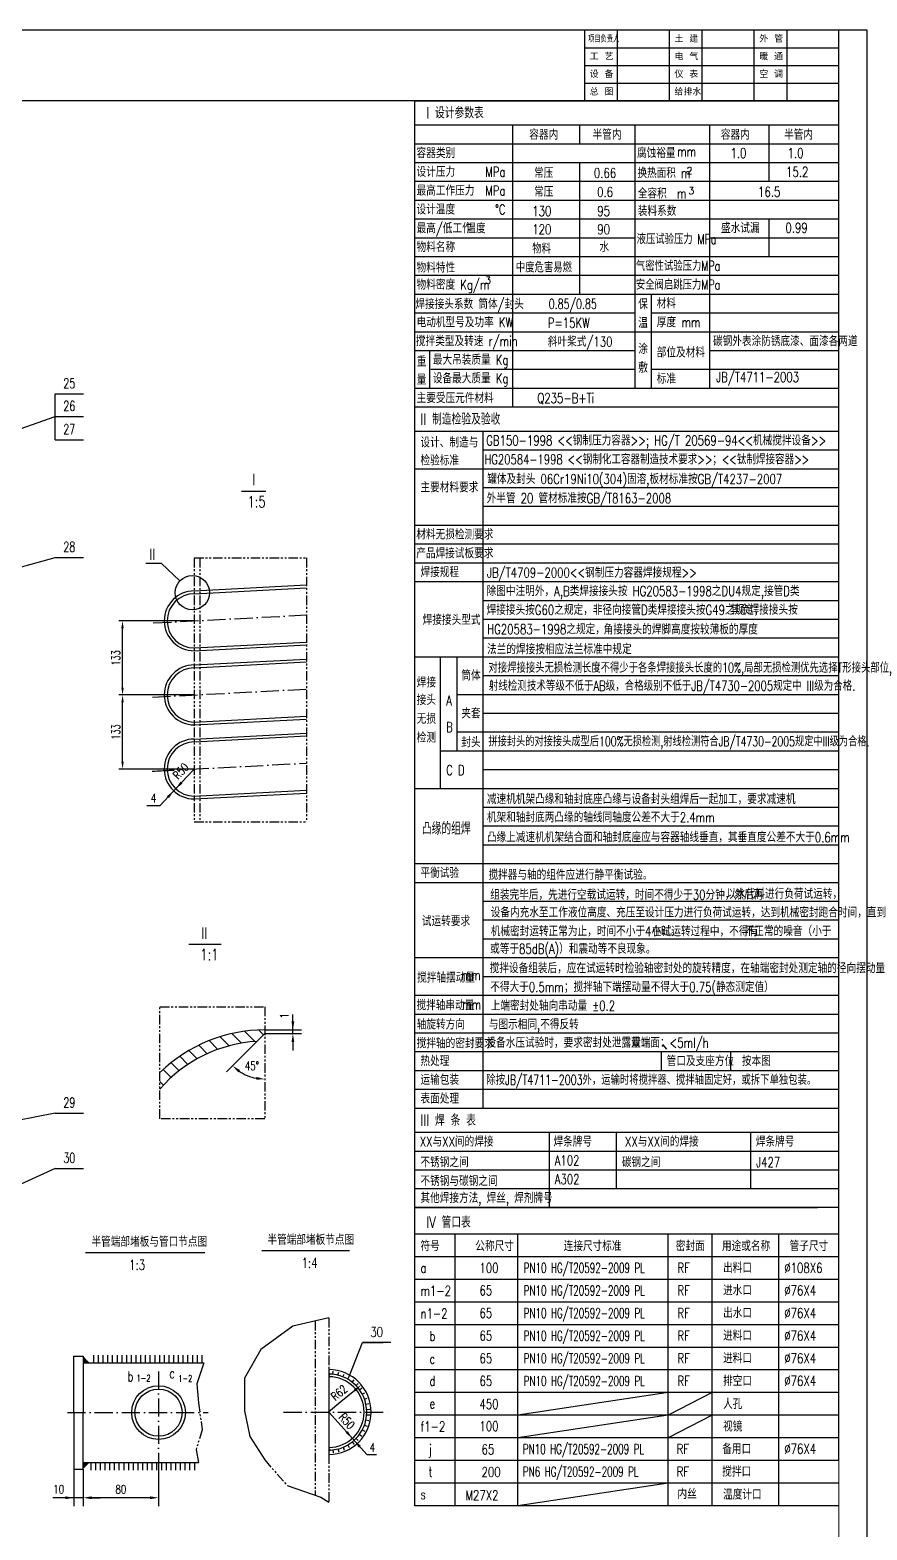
# Model space of a CAD drawing. Extents: x 14632 to 32728, y -7017 to 5619.
# Drawn here: x 19099 to 23542, y -2360 to 5598 of the extents above; entities that cross this region are included whole.
import ezdxf
from ezdxf.enums import TextEntityAlignment as Align

# ---------------------------------------------------------------- set-up
doc = ezdxf.new("R2010")
doc.units = 0
doc.header["$LTSCALE"] = 8
for name, pattern in [('ACAD_ISO10W100', [18, 12, -3, 0, -3]), ('CENTER', [2, 1.25, -0.25, 0.25, -0.25]), ('PHANTOM', [2.5, 1.25, -0.25, 0.25, -0.25, 0.25, -0.25])]:
    doc.linetypes.add(name, pattern=pattern)
for name, color, linetype in [('1', 1, 'Continuous'), ('BZCC', 7, 'Continuous'), ('hgjy', 7, 'Continuous'), ('K1', 4, 'Continuous'), ('tankx', 2, 'ACAD_ISO10W100'), ('tanky', 7, 'Continuous')]:
    doc.layers.add(name, color=color, linetype=linetype)
doc.styles.add('hzfs', font='simplex.shx', dxfattribs={"width": 0.7, "bigfont": 'hzfs.shx'})
doc.styles.get("Standard").update_dxf_attribs({"font": 'txt', "width": 0.7, "bigfont": 'hztxt.shx'})
doc.dimstyles.get("Standard").update_dxf_attribs({"dimtxt": 0.18, "dimasz": 0.18, "dimexe": 0.18, "dimexo": 0.0625, "dimgap": 0.09, "dimtad": 0, "dimtih": 1, "dimtoh": 1, "dimdec": 4, "dimzin": 0, "dimdsep": 46, "dimtxsty": 'Standard', "dimcen": 0.09, "dimadec": 0, "dimazin": 0, "dimtfac": 1, "dimtdec": 4, "dimtofl": 0, "dimtmove": 0, "dimatfit": 3, "dimfxl": 0, "dimtolj": 1, "dimtzin": 0, "dimarcsym": 0})

# ---------------------------------------------------------------- blocks, each defined once
blk = doc.blocks.new('*D193')
at = {"layer": 'Defpoints', "color": 0}
for p in [(19590.6, 2070.2), (19971.2, 2070.2), (19971.2, 1677.2)]:
    blk.add_point(p, dxfattribs=at)
at = {"layer": 'hgjy', "color": 4, "lineweight": -2}
for p, q in [((19971.2, 2070.2), (19571.1, 2070.2)), ((19590.6, 1716.2), (19590.6, 2031.2)), ((19971.2, 1677.2), (19571.1, 1677.2))]:
    blk.add_line(p, q, dxfattribs=at)
at = {"layer": 'hgjy', "color": 4}
for points in [[(19584.1, 2031.2), (19597.1, 2031.2), (19590.6, 2070.2)], [(19584.1, 1716.2), (19597.1, 1716.2), (19590.6, 1677.2)]]:
    blk.add_solid(points, dxfattribs=at)
at = {"layer": 'hgjy', "color": 7, "insert": (19554.6, 1873.7), "char_height": 45, "attachment_point": 5, "rotation": 90, "style": 'hzfs'}
blk.add_mtext('\\A1;133', dxfattribs=at)
blk = doc.blocks.new('*D194')
at = {"layer": 'Defpoints', "color": 0}
for p in [(19590.6, 2463.2), (19971.2, 2463.2), (19971.2, 2070.2)]:
    blk.add_point(p, dxfattribs=at)
at = {"layer": 'hgjy', "color": 4, "lineweight": -2}
for p, q in [((19971.2, 2463.2), (19571.1, 2463.2)), ((19590.6, 2109.2), (19590.6, 2424.2)), ((19971.2, 2070.2), (19571.1, 2070.2))]:
    blk.add_line(p, q, dxfattribs=at)
at = {"layer": 'hgjy', "color": 4}
for points in [[(19584.1, 2424.2), (19597.1, 2424.2), (19590.6, 2463.2)], [(19584.1, 2109.2), (19597.1, 2109.2), (19590.6, 2070.2)]]:
    blk.add_solid(points, dxfattribs=at)
at = {"layer": 'hgjy', "color": 7, "insert": (19554.6, 2266.7), "char_height": 45, "attachment_point": 5, "rotation": 90, "style": 'hzfs'}
blk.add_mtext('\\A1;133', dxfattribs=at)

msp = doc.modelspace()

# ---------------------------------------------------------------- linework, layer by layer
for p, q in [((23541.88523, 5597.50237), (14631.88523, 5597.50237)), ((23541.88523, 5597.50237), (14631.88523, 5597.50237)), ((23541.88523, -7017.49763), (23541.88523, 5597.50237)), ((23541.88523, -7017.49763), (23541.88523, 5597.50237)), ((22017.17966, 4994.50237), (22017.17966, 5094.25237)), ((23021.67059, 4795.00237), (23021.67059, 5094.25237)), ((21141.88523, 4894.75237), (23391.88523, 4894.75237)), ((22017.17966, 4196.50237), (22017.17966, 4894.75237)), ((23021.67059, 4396.00237), (23021.67059, 4595.50237)), ((22310.38523, 4396.00237), (23391.88523, 4396.00237)), ((21219.84297, 3897.25237), (21219.84297, 3697.75237)), ((20221.28454, 3151.1218), (20351.15754, 3151.1218)), ((19797.77829, 2767.32708), (19714.00916, 2767.32708)), ((19895.17475, 2674.74697), (19797.77829, 2767.32708)), ((21364.92534, 2272.75237), (21364.92534, 1774.00237)), ((19788.70224, 1482.62825), (19718.83996, 1482.62825)), ((19942.55761, 748.4412), (20114.4984, 748.4412)), ((20345.17927, 293.44959), (20418.32168, 293.44959)), ((20345.17927, 273.44959), (20418.32168, 273.44959)), ((22457.13702, 216.24566), (22477.14314, 191.44519)), ((19232.8753, -148.22228), (18405.3025, -309.75054)), ((22210.63523, -249.49763), (22210.63523, -548.74763)), ((19232.8753, -441.8258), (17348.01172, -1302.66947)), ((20793.87615, -1545.44), (20864.49307, -1365.49993)), ((20864.49307, -1365.49993), (20974.50232, -1365.49993)), ((22486.63748, -1630.71643), (21689.34288, -1750.71643)), ((22719.55992, -1630.71643), (22486.63748, -1750.71643)), ((22486.63748, -1750.85703), (21689.34288, -1870.85703)), ((22719.55992, -1750.85703), (22486.63748, -1870.85703)), ((22486.63748, -2110.71643), (21689.34288, -2230.71643))]:
    msp.add_line(p, q)
at = {"color": 7}
for p, q in [((23391.88523, 5597.50237), (22041.88523, 5597.50237)), ((22041.88523, 5597.50237), (22041.88523, 5222.50237)), ((22215.8284, 5597.50237), (22215.8284, 5222.50237)), ((22491.88523, 5597.50237), (22491.88523, 5222.50237)), ((22665.8284, 5597.50237), (22665.8284, 5222.50237)), ((22941.88523, 5597.50237), (22941.88523, 5222.50237)), ((23115.8284, 5597.50237), (23115.8284, 5222.50237)), ((22041.88523, 5503.75237), (23391.88523, 5503.75237)), ((22041.88523, 5410.00237), (23391.88523, 5410.00237)), ((22041.88523, 5316.25237), (23391.88523, 5316.25237)), ((20685.09755, -1234.6045), (20494.07945, -1277.82376)), ((20494.07945, -1277.82376), (20324.64972, -1401.71426)), ((20324.64972, -1401.71426), (20237.86864, -1554.51256)), ((20021.537, -1472.0473), (19984.7259, -1583.58047)), ((19984.7259, -1583.58047), (19992.90616, -1685.76536)), ((20237.86864, -1554.51256), (20237.86864, -1727.95926)), ((20237.86864, -1727.95926), (20266.79564, -1864.23881)), ((20266.79564, -1864.23881), (20345.31186, -1988.12931)), ((19980.6358, -1935.09652), (19992.90616, -2002.0473)), ((20887.24937, -1959.3499), (20937.70648, -1959.3499)), ((20465.15241, -2124.40885), (20642.84703, -2186.35411)), ((20642.84703, -2186.35411), (20685.09755, -2211.13222))]:
    msp.add_line(p, q, dxfattribs=at)
at = {"color": 1}
for p, q in [((21141.88523, 5222.50237), (23391.88523, 5222.50237)), ((21141.88523, -648.49763), (21141.88523, 5222.50237)), ((23391.88523, -1990.71643), (23391.88523, 5222.50237)), ((21141.88523, 3598.00237), (23391.88523, 3598.00237)), ((19971.18762, 2622.20308), (20567.39574, 2653.44903)), ((19971.97266, 2607.22364), (20567.39574, 2638.42844)), ((19970.40258, 2319.18252), (20567.39574, 2350.46961)), ((19971.18762, 2304.20308), (20567.39574, 2335.44903)), ((19971.18762, 2229.20308), (20567.39574, 2260.44903)), ((19971.97266, 2214.22364), (20567.39574, 2245.42844)), ((19970.40258, 1926.18252), (20567.39574, 1957.46961)), ((19971.18762, 1911.20308), (20567.39574, 1942.44903)), ((19971.18762, 1836.20308), (20567.39574, 1867.44903)), ((19971.97266, 1821.22364), (20567.39574, 1852.42844)), ((19970.40258, 1533.18252), (20567.39574, 1564.46961)), ((19971.18762, 1518.20308), (20567.39574, 1549.44903)), ((20345.17927, 273.44959), (20304.02628, 232.2966)), ((20345.17927, 293.44959), (20345.17927, 273.44959)), ((21141.88523, -121.24763), (23391.88523, -121.24763)), ((23391.88523, -648.49763), (21141.88523, -648.49763)), ((21141.88523, -648.49763), (23279.38523, -648.49763)), ((21141.88523, -2230.71643), (21141.88523, -648.49763)), ((19331.6237, -1737.0473), (19331.6237, -1437.0473)), ((19331.6237, -1437.0473), (19381.6237, -1437.0473)), ((19381.6237, -1437.0473), (19381.6237, -1737.0473)), ((19437.96675, -1472.0473), (19437.96675, -1432.34682)), ((19462.96675, -1472.0473), (19462.96675, -1432.34682)), ((19487.96675, -1472.0473), (19487.96675, -1432.34682)), ((19512.96675, -1472.0473), (19512.96675, -1432.34682)), ((19537.96675, -1472.0473), (19537.96675, -1432.34682)), ((19562.96675, -1472.0473), (19562.96675, -1432.34682)), ((19587.96675, -1472.0473), (19587.96675, -1432.34682)), ((19612.96675, -1472.0473), (19612.96675, -1432.34682)), ((19637.96675, -1472.0473), (19637.96675, -1432.34682)), ((19662.96675, -1472.0473), (19662.96675, -1432.34682)), ((19687.96675, -1472.0473), (19687.96675, -1432.34682)), ((19712.96675, -1472.0473), (19712.96675, -1432.34682)), ((19737.96675, -1472.0473), (19737.96675, -1432.34682)), ((19762.96675, -1472.0473), (19762.96675, -1432.34682)), ((19787.96675, -1472.0473), (19787.96675, -1432.34682)), ((19812.96675, -1472.0473), (19812.96675, -1432.34682)), ((19837.96675, -1472.0473), (19837.96675, -1432.34682)), ((19862.96675, -1472.0473), (19862.96675, -1432.34682)), ((19887.96675, -1472.0473), (19887.96675, -1432.34682)), ((19912.96675, -1472.0473), (19912.96675, -1432.34682)), ((19937.96675, -1472.0473), (19937.96675, -1432.34682)), ((19962.96675, -1472.0473), (19962.96675, -1432.34682)), ((19987.96675, -1472.0473), (19987.96675, -1432.34682)), ((20012.96675, -1472.0473), (20012.96675, -1432.34682)), ((20685.09755, -1509.01137), (20685.09755, -1959.01137)), ((20706.08579, -1533.60742), (20707.77286, -1517.49861)), ((20733.77237, -1538.47873), (20737.68494, -1522.76149)), ((20760.51156, -1547.15587), (20766.57346, -1532.13611)), ((20785.78289, -1559.46993), (20793.87615, -1545.44)), ((20809.0945, -1575.18125), (20819.06158, -1562.41422)), ((20829.99265, -1593.98401), (20841.63956, -1582.72838)), ((20848.07058, -1615.51225), (20861.17063, -1605.9871)), ((20862.97643, -1639.34694), (20877.27463, -1631.73765)), ((20874.42007, -1665.02416), (20889.63813, -1659.47886)), ((19331.6237, -1737.0473), (19331.6237, -2037.0473)), ((19381.6237, -2037.0473), (19381.6237, -1737.0473)), ((20882.17876, -1692.04414), (20898.02047, -1688.67075)), ((20886.10149, -1719.88097), (20902.25852, -1718.74514)), ((20886.1119, -1747.99282), (20902.26977, -1749.11668)), ((20863.04653, -1828.54397), (20877.35036, -1836.14265)), ((20874.47113, -1802.85827), (20889.6933, -1808.3923)), ((20882.2098, -1775.83255), (20898.05401, -1779.1942)), ((20785.9122, -1908.47815), (20794.01585, -1922.50208)), ((20809.21216, -1892.74956), (20819.1887, -1905.5092)), ((20830.09637, -1873.93132), (20841.75162, -1885.17832)), ((20848.15834, -1852.38969), (20861.26544, -1861.90514)), ((20706.23428, -1934.39971), (20707.93329, -1950.50726)), ((20733.91725, -1929.50788), (20737.84145, -1945.22222)), ((20760.64999, -1920.81094), (20766.72302, -1935.8262)), ((19331.6237, -2037.0473), (19381.6237, -2037.0473)), ((19421.60627, -2002.0473), (19421.60627, -2041.74778)), ((19446.60627, -2002.0473), (19446.60627, -2041.74778)), ((19471.60627, -2002.0473), (19471.60627, -2041.74778)), ((19496.60627, -2002.0473), (19496.60627, -2041.74778)), ((19521.60627, -2002.0473), (19521.60627, -2041.74778)), ((19546.60627, -2002.0473), (19546.60627, -2041.74778)), ((19571.60627, -2002.0473), (19571.60627, -2041.74778)), ((19596.60627, -2002.0473), (19596.60627, -2041.74778)), ((19621.60627, -2002.0473), (19621.60627, -2041.74778)), ((19646.60627, -2002.0473), (19646.60627, -2041.74778)), ((19671.60627, -2002.0473), (19671.60627, -2041.74778)), ((19696.60627, -2002.0473), (19696.60627, -2041.74778)), ((19721.60627, -2002.0473), (19721.60627, -2041.74778)), ((19746.60627, -2002.0473), (19746.60627, -2041.74778)), ((19771.60627, -2002.0473), (19771.60627, -2041.74778)), ((19796.60627, -2002.0473), (19796.60627, -2041.74778)), ((19821.60627, -2002.0473), (19821.60627, -2041.74778)), ((19846.60627, -2002.0473), (19846.60627, -2041.74778)), ((19871.60627, -2002.0473), (19871.60627, -2041.74778)), ((19896.60627, -2002.0473), (19896.60627, -2041.74778)), ((19921.60627, -2002.0473), (19921.60627, -2041.74778)), ((19946.60627, -2002.0473), (19946.60627, -2041.74778)), ((19971.60627, -2002.0473), (19971.60627, -2041.74778)), ((23391.88523, -2110.71643), (21141.88523, -2110.71643)), ((23391.88523, -2230.71643), (21141.88523, -2230.71643))]:
    msp.add_line(p, q, dxfattribs=at)
at = {"linetype": 'PHANTOM', "ltscale": 5}
for p, q in [((19971.18762, 2796.88474), (19971.18762, 1396.43544)), ((19971.18762, 2796.88474), (20567.39574, 2796.88474)), ((20001.18762, 2796.88474), (20001.18762, 1396.43544)), ((20567.39574, 2796.88474), (20567.39574, 1396.43544)), ((19971.18762, 1396.43544), (20567.39574, 1396.43544)), ((19789.25177, -177.63648), (19789.25177, 416.04988)), ((19789.25177, 416.04988), (20345.17927, 416.04988)), ((20345.17927, 416.04988), (20345.17927, -177.63648)), ((20345.17927, -177.63648), (19789.25177, -177.63648)), ((20612.99376, -1250.91852), (20612.99376, -2175.94711)), ((20685.09755, -1234.6045), (20685.09755, -1509.01137)), ((19992.90616, -1685.76536), (20013.35674, -1828.82422)), ((20013.35674, -1828.82422), (19980.6358, -1935.09652)), ((20345.31186, -1988.12931), (20465.15241, -2124.40885)), ((20685.09755, -1959.01137), (20685.09755, -2211.13222))]:
    msp.add_line(p, q, dxfattribs=at)
at = {"color": 1, "linetype": 'PHANTOM'}
for p, q in [((19971.18762, 2319.20308), (19971.18762, 2304.20308)), ((19971.18762, 2229.20308), (19971.18762, 2214.20308)), ((19971.18762, 1926.20308), (19971.18762, 1911.20308)), ((19971.18762, 1836.20308), (19971.18762, 1821.20308)), ((19971.18762, 1533.20308), (19971.18762, 1518.20308))]:
    msp.add_line(p, q, dxfattribs=at)
at = {"linetype": 'CENTER'}
msp.add_line((19747.8698, 1665.49949), (19864.47378, 1671.61045), dxfattribs=at)
at = {"linetype": 'ByBlock'}
for p, q in [((19934.2471, 1637.81529), (19971.18762, 1677.20308)), ((19971.11262, 1677.20308), (19953.30336, 1677.20308)), ((19788.70224, 1482.62825), (19934.2471, 1637.81529)), ((20494.6804, 273.44959), (20494.6804, 375.61947)), ((20418.39668, 293.44959), (20539.6804, 293.44959)), ((20418.39668, 273.44959), (20539.6804, 273.44959)), ((20494.6804, 228.44959), (20494.6804, 183.44959)), ((20823.3763, -1618.77687), (20749.16858, -1680.61782)), ((20749.16858, -1680.61782), (20684.28128, -1734.69161)), ((20734.26776, -1788.82138), (20685.09755, -1734.01137)), ((20887.24937, -1959.3499), (20734.26776, -1788.82138)), ((19781.6237, -1955.59601), (19781.6237, -2233.51509)), ((19331.6237, -2037.1098), (19331.6237, -2233.51509)), ((19381.6237, -2037.1098), (19381.6237, -2233.51509)), ((19381.6237, -2037.1098), (19381.6237, -2233.51509)), ((19241.6237, -2188.51509), (19220.00143, -2188.51509)), ((19426.6237, -2188.51509), (19471.6237, -2188.51509)), ((19736.6237, -2188.51509), (19426.6237, -2188.51509))]:
    msp.add_line(p, q, dxfattribs=at)
at = {"color": 0}
for p, q in [((20156.80289, 208.8997), (20108.34842, 257.35417)), ((20222.16914, 223.08296), (20171.0963, 274.1558)), ((20293.19282, 231.60879), (20238.53704, 286.26457)), ((20338.0404, 266.31072), (20311.61056, 292.74056)), ((19986.86181, 140.19223), (19942.89733, 184.15672)), ((20039.66061, 166.94295), (19994.61883, 211.98473)), ((20096.16955, 189.98352), (20049.66716, 236.48591)), ((19848.32654, 40.07897), (19805.86369, 82.54182)), ((19891.34985, 76.60517), (19848.64005, 119.31498)), ((19937.48863, 110.01591), (19894.28694, 153.21759)), ((19808.36024, 0.49576), (19789.25177, 19.60422))]:
    msp.add_line(p, q, dxfattribs=at)
at = {"color": 0, "linetype": 'ByBlock'}
msp.add_line((20303.98209, 232.25241), (20142.74519, 71.01551), dxfattribs=at)
at = {"linetype": 'Continuous'}
for p, q in [((19393.95632, -887.02646), (20027.08448, -887.02646)), ((20330.08159, -876.39752), (20795.88307, -876.39752))]:
    msp.add_line(p, q, dxfattribs=at)
at = {"color": 1, "linetype": 'Continuous'}
for p, q in [((19381.6237, -1472.0473), (20021.537, -1472.0473)), ((19381.6237, -2002.0473), (19992.90616, -2002.0473))]:
    msp.add_line(p, q, dxfattribs=at)
msp.add_circle((19961.09243, 2612.08898), 90.94595)
at = {"color": 1}
for radius in [142.5, 125]:
    msp.add_circle((19781.6237, -1737.0473), radius, dxfattribs=at)
for centre, radius, start, end in [((19971.18762, 2463.20308), 159, 90, 270), ((19971.18762, 2463.20308), 144, 90, 270), ((19971.18762, 2070.20308), 159, 90, 270), ((19971.18762, 2070.20308), 144, 90, 270), ((19971.18762, 1677.20308), 159, 90, 270), ((19971.18762, 1677.20308), 144, 90, 270), ((20345.17924, -501.55041), 795, 89.999997934, 134.369253645), ((20345.17924, -501.55041), 735, 93.2096935, 139.144687818), ((20685.09755, -1734.01137), 225, 270, 90)]:
    msp.add_arc(centre, radius, start, end, dxfattribs=at)
at = {"color": 0, "linetype": 'ByBlock'}
msp.add_arc((20345.17927, 273.44959), 241.28502, 235.701292044, 259.298707956, dxfattribs=at)
at = {"color": 1, "linetype": 'Continuous'}
for radius in [201.5, 187.5]:
    msp.add_arc((20685.09755, -1734.01137), radius, 270, 90, dxfattribs=at)
at = {"linetype": 'ByBlock'}
for points in [[(19908.93386, 1599.86151), (19897.99281, 1610.12276), (19872.67957, 1572.16898)], [(19826.16402, 1533.53539), (19837.10507, 1523.27414), (19862.41831, 1561.22792)], [(20487.1804, 338.44959), (20502.1804, 338.44959), (20494.6804, 293.44959)], [(20487.1804, 228.44959), (20502.1804, 228.44959), (20494.6804, 273.44959)], [(20828.17773, -1624.53849), (20818.57486, -1613.01526), (20857.94598, -1589.96825)], [(20774.67237, -1845.09175), (20785.83786, -1835.07516), (20810.30487, -1873.57991)], [(20855.28618, -1912.48918), (20844.1207, -1922.50576), (20819.65369, -1884.00102)], [(19286.6237, -2181.01509), (19286.6237, -2196.01509), (19331.6237, -2188.51509)], [(19426.6237, -2181.01509), (19426.6237, -2196.01509), (19381.6237, -2188.51509)], [(19426.6237, -2181.01509), (19426.6237, -2196.01509), (19381.6237, -2188.51509)], [(19736.6237, -2181.01509), (19736.6237, -2196.01509), (19781.6237, -2188.51509)]]:
    msp.add_solid(points, dxfattribs=at)
at = {"color": 0, "linetype": 'ByBlock'}
for points in [[(20204.42772, 68.34665), (20213.99903, 79.89611), (20174.565, 102.83532)], [(20301.07473, 43.82817), (20299.67597, 28.89353), (20345.17927, 32.16457)]]:
    msp.add_solid(points, dxfattribs=at)
at = {"color": 1}
for points in [[(19381.6237, -1472.0473), (19381.6237, -1437.0473), (19415.05561, -1472.0473)], [(20685.09755, -1546.51137), (20697.17377, -1532.87357), (20685.09755, -1520.29097)], [(20685.09755, -1921.51137), (20697.17377, -1935.14917), (20685.09755, -1947.73177)], [(19381.6237, -2002.0473), (19381.6237, -2037.0473), (19415.05561, -2002.0473)]]:
    msp.add_solid(points, dxfattribs=at)
at = {"layer": '1', "color": 7}
for p, q in [((21141.88523, 5094.25237), (23391.88523, 5094.25237)), ((21660.26817, 5094.25237), (21660.26817, 3598.00237)), ((22310.38523, 5094.25237), (22310.38523, 3997.00237)), ((22706.5641, 5094.25237), (22706.5641, 3697.75237)), ((21141.88523, 4994.50237), (23279.38523, 4994.50237)), ((21141.88523, 4994.50237), (23391.88523, 4994.50237)), ((21141.88523, 4795.00237), (23391.88523, 4795.00237)), ((21141.88523, 4695.25237), (23391.88523, 4695.25237)), ((21141.88523, 4595.50237), (22310.38523, 4595.50237)), ((21141.88523, 4595.50237), (22310.38523, 4595.50237)), ((22310.38523, 4595.50237), (23279.38523, 4595.50237)), ((22395.88523, 4595.50237), (23391.88523, 4595.50237)), ((21141.88523, 4495.75237), (22310.38523, 4495.75237)), ((22706.5641, 4495.75237), (23391.88523, 4495.75237)), ((21141.88523, 4396.00237), (22310.38523, 4396.00237)), ((21141.88523, 4296.25237), (22310.38523, 4296.25237)), ((22310.38523, 4296.25237), (23391.88523, 4296.25237)), ((21141.88523, 4196.50237), (22310.38523, 4196.50237)), ((22310.38523, 4196.50237), (23391.88523, 4196.50237)), ((22395.88523, 4196.50237), (22395.88523, 3897.25237)), ((21141.88523, 4096.75237), (22310.38523, 4096.75237)), ((22395.88523, 4096.75237), (23391.88523, 4096.75237)), ((22680.88523, 4096.75237), (23391.88523, 4096.75237)), ((21141.88523, 3997.00237), (22310.38523, 3997.00237)), ((21141.88523, 3997.00237), (22310.38523, 3997.00237)), ((21141.88523, 3997.00237), (22310.38523, 3997.00237)), ((22310.38523, 3997.00237), (23391.88523, 3997.00237)), ((22310.38523, 3997.00237), (23391.88523, 3997.00237)), ((22310.38523, 3997.00237), (22310.38523, 3697.75237)), ((22395.88523, 3997.00237), (22395.88523, 3697.75237)), ((21141.88523, 3897.25237), (22310.38523, 3897.25237)), ((21141.88523, 3897.25237), (22310.38523, 3897.25237)), ((22706.5641, 3897.25237), (23391.88523, 3897.25237)), ((21227.16973, 3797.50237), (22310.38523, 3797.50237)), ((22395.88523, 3797.50237), (23391.88523, 3797.50237)), ((21141.88523, 3697.75237), (23391.88523, 3697.75237)), ((21141.88523, 3469.75237), (23391.88523, 3469.75237)), ((21502.52647, 3469.75237), (21502.52647, -121.24763)), ((21502.52647, 3370.00237), (23391.88523, 3370.00237)), ((21141.88523, 3270.25237), (23391.88523, 3270.25237)), ((21502.52647, 3170.50237), (23391.88523, 3170.50237)), ((21502.52647, 3070.75237), (23391.88523, 3070.75237)), ((21141.88523, 2971.00237), (23279.38523, 2971.00237)), ((21141.88523, 2971.00237), (23279.38523, 2971.00237)), ((21141.88523, 2971.00237), (23391.88523, 2971.00237)), ((21502.52647, 2971.00237), (23279.38523, 2971.00237)), ((21141.88523, 2871.25237), (23391.88523, 2871.25237)), ((21141.88523, 2771.50237), (23391.88523, 2771.50237)), ((21141.88523, 2671.75237), (23279.38523, 2671.75237)), ((21141.88523, 2671.75237), (23391.88523, 2671.75237)), ((21502.52647, 2572.00237), (23391.88523, 2572.00237)), ((21502.52647, 2472.25237), (23391.88523, 2472.25237)), ((21502.52647, 2372.50237), (23391.88523, 2372.50237)), ((21141.88523, 2272.75237), (23391.88523, 2272.75237)), ((21276.39758, 2272.75237), (21276.39758, 1574.50237)), ((21502.52647, 2173.00237), (23391.88523, 2173.00237)), ((21364.92534, 2073.25237), (23391.88523, 2073.25237)), ((21502.52647, 1973.50237), (23391.88523, 1973.50237)), ((21502.52647, 1973.50237), (23391.88523, 1973.50237)), ((21364.92534, 1873.75237), (23391.88523, 1873.75237)), ((21276.39758, 1774.00237), (23391.88523, 1774.00237)), ((21276.39758, 1774.00237), (23391.88523, 1774.00237)), ((21502.52647, 1674.25237), (23391.88523, 1674.25237)), ((21141.88523, 1574.50237), (23391.88523, 1574.50237)), ((21502.52647, 1474.75237), (23391.88523, 1474.75237)), ((21502.52647, 1375.00237), (23391.88523, 1375.00237)), ((21502.52647, 1275.25237), (23391.88523, 1275.25237)), ((21141.88523, 1175.50237), (23391.88523, 1175.50237)), ((21141.88523, 1075.75237), (23391.88523, 1075.75237)), ((21502.52647, 976.00237), (23391.88523, 976.00237)), ((21502.52647, 876.25237), (23391.88523, 876.25237)), ((21502.52647, 776.50237), (23391.88523, 776.50237)), ((21141.88523, 676.75237), (23391.88523, 676.75237)), ((21502.52647, 577.00237), (23391.88523, 577.00237)), ((21141.88523, 477.25237), (23391.88523, 477.25237)), ((21141.88523, 377.50237), (23391.88523, 377.50237)), ((21141.88523, 277.75237), (23391.88523, 277.75237)), ((21141.88523, 178.00237), (23391.88523, 178.00237)), ((21141.88523, 178.00237), (23391.88523, 178.00237)), ((22448.55918, 178.00237), (22448.55918, 78.25237)), ((22816.60133, 178.00237), (22816.60133, 78.25237)), ((21141.88523, 78.25237), (23391.88523, 78.25237)), ((21141.88523, -21.49763), (23391.88523, -21.49763)), ((21141.88523, -121.24763), (23391.88523, -121.24763)), ((21141.88523, -121.24763), (23391.88523, -121.24763)), ((21141.88523, -249.49763), (23391.88523, -249.49763)), ((21854.38523, -249.49763), (21854.38523, -648.49763)), ((22923.13523, -249.49763), (22923.13523, -548.74763)), ((21141.88523, -349.24763), (23391.88523, -349.24763)), ((21141.88523, -448.99763), (23391.88523, -448.99763)), ((21141.88523, -548.74763), (23391.88523, -548.74763)), ((21141.88523, -548.74763), (23279.38523, -548.74763)), ((23391.88523, -790.99763), (21141.88523, -790.99763)), ((21355.63523, -2230.71643), (21355.63523, -790.99763)), ((21689.34288, -2230.71643), (21689.34288, -790.99763)), ((22486.63748, -2230.71643), (22486.63748, -790.99763)), ((22719.55992, -2230.71643), (22719.55992, -790.99763)), ((23072.98492, -2230.71643), (23072.98492, -790.99763)), ((23391.88523, -910.99763), (21141.88523, -910.99763)), ((23391.88523, -910.99763), (21141.88523, -910.99763)), ((23391.88523, -1030.71643), (21141.88523, -1030.71643)), ((23391.88523, -1150.71643), (21141.88523, -1150.71643)), ((23391.88523, -1270.71643), (21141.88523, -1270.71643)), ((23391.88523, -1270.71643), (21141.88523, -1270.71643)), ((23391.88523, -1270.71643), (21141.88523, -1270.71643)), ((23391.88523, -1390.71643), (21141.88523, -1390.71643)), ((23391.88523, -1390.71643), (21141.88523, -1390.71643)), ((23391.88523, -1510.71643), (21141.88523, -1510.71643)), ((23391.88523, -1510.71643), (21141.88523, -1510.71643)), ((23391.88523, -1630.71643), (21141.88523, -1630.71643)), ((23391.88523, -1750.71643), (21141.88523, -1750.71643)), ((23391.88523, -1870.71643), (21141.88523, -1870.71643)), ((23391.88523, -1990.71643), (21141.88523, -1990.71643))]:
    msp.add_line(p, q, dxfattribs=at)
at = {"layer": 'BZCC'}
msp.add_line((23391.88523, 5222.50237), (22041.88523, 5222.50237), dxfattribs=at)
at = {"layer": 'Defpoints', "color": 0, "linetype": 'ByBlock'}
for p in [(19971.18762, 2070.20308), (19971.18762, 1677.20308), (19971.18762, 1677.20308), (19872.67957, 1572.16898), (20345.17927, 416.04988), (20345.17927, 273.44959), (20418.32168, 293.44959), (20418.32168, 273.44959), (20494.6804, 293.44959), (20304.02628, 232.2966), (20296.12719, 37.20321), (20857.94598, -1589.96825), (20685.09755, -1734.01137), (20685.09755, -1734.01137), (19781.6237, -1955.53351), (19331.6237, -2037.0473), (19381.6237, -2037.0473), (19381.6237, -2037.0473), (19331.6237, -2188.51509), (19381.6237, -2188.51509)]:
    msp.add_point(p, dxfattribs=at)
at = {"layer": 'hgjy'}
for p, q in [((21014.49307, -1365.49993), (20864.49307, -1365.49993)), ((19381.6237, -2188.51509), (19241.6237, -2188.51509))]:
    msp.add_line(p, q, dxfattribs=at)
at = {"layer": 'K1', "color": 7}
msp.add_line((23391.88523, 5222.50237), (23391.88523, 5597.50237), dxfattribs=at)
at = {"layer": 'K1', "const_width": 6}
msp.add_lwpolyline([(14781.88523, -6867.49763), (14781.88523, 5222.50237), (23391.88523, 5222.50237), (23391.88523, -6867.49763)], close=True, dxfattribs=at)
msp.add_lwpolyline([(14781.88523, -6867.49763), (14781.88523, 5222.50237), (23391.88523, 5222.50237), (23391.88523, -6867.49763)], close=True, dxfattribs=at)
at = {"layer": 'tankx'}
for p, q in [((19753.79041, 2451.80978), (20567.39574, 2494.44903)), ((19748.7531, 2058.54578), (20567.39574, 2101.44903)), ((19953.29258, 1676.26524), (20567.39574, 1708.44903)), ((19781.6237, -1518.18214), (19781.6237, -1955.53351)), ((19298.4368, -1737.0473), (20044.92238, -1737.0473)), ((20445.52254, -1734.01137), (21020.26206, -1734.01137))]:
    msp.add_line(p, q, dxfattribs=at)
at = {"layer": 'tanky'}
for p, q in [((19232.8753, 3424.2662), (19232.8753, 3667.04869)), ((19232.8753, 3667.04869), (19382.8753, 3667.04869)), ((17266.32114, 2856.74114), (19232.8753, 3547.04869)), ((19232.8753, 3547.04869), (19382.8753, 3547.04869)), ((19232.8753, 3424.2662), (19382.8753, 3424.2662)), ((18363.25272, 2556.89558), (19232.8753, 2799.87468)), ((19232.8753, 2799.87468), (19382.8753, 2799.87468)), ((19232.8753, -148.22228), (19382.8753, -148.22228)), ((19232.8753, -441.8258), (19382.8753, -441.8258))]:
    msp.add_line(p, q, dxfattribs=at)

# ---------------------------------------------------------------- texts
for s, height, width, p in [('项目负责人', 35.15625, 0.7, (22061.12702, 5531.87737)), ('I', 60, 0.75, (20278.94691, 3182.92395)), ('1:5', 60, 0.75, (20253.43358, 3065.07901)), ('II', 60, 0.75, (19733.38167, 2786.08486)), ('4', 45, 0.75, (19740.68438, 1499.96525)), ('II', 60, 0.75, (20009.36339, 776.16348)), ('1:1', 60, 0.75, (20003.42304, 662.58132))]:
    msp.add_text(s, height=height, dxfattribs=dict(width=width)).set_placement(p)
for s, height, p in [('土 建', 35.15625, (22520.01023, 5531.87737)), ('外 管', 35.15625, (22970.01023, 5531.87737)), ('工 艺', 35.15625, (22070.01023, 5438.12737)), ('电 气', 35.15625, (22520.01023, 5438.12737)), ('暖 通', 35.15625, (22970.01023, 5438.12737)), ('设 备', 35.15625, (22070.01023, 5344.37737)), ('仪 表', 35.15625, (22520.01023, 5344.37737)), ('空 调', 35.15625, (22970.01023, 5344.37737)), ('总 图', 35.15625, (22070.01023, 5250.62737)), ('给排水', 35.15625, (22520.01023, 5250.62737)), ('2', 37.5, (22583.58679, 4832.86369)), ('3', 37.5, (22592.91374, 4726.56691)), ('3', 37.5, (21514.44432, 4251.36995))]:
    msp.add_text(s, height=height).set_placement(p)
at = {"style": 'hzfs'}
for s, height, width, p in [(' I 设计参数表', 60, 0.75, (21171.88523, 5158.37737)), ('容器内', 52.5, 0.75, (21749.40814, 5041.75237)), ('半管内', 52.5, 0.75, (22085.55097, 5041.75237)), ('容器内', 52.5, 0.75, (22765.61925, 5041.75237)), ('半管内', 52.5, 0.75, (23101.88533, 5041.75237)), ('容器类别', 52.5, 0.75, (21151.16935, 4944.62737)), ('腐蚀裕量', 52.5, 0.75, (22321.15868, 4944.62737)), ('1.0', 52.5, 0.75, (22817.38361, 4944.62737)), ('1.0', 52.5, 0.75, (23120.71998, 4944.62737)), ('设计压力', 52.5, 0.75, (21151.16935, 4844.87737)), ('换热面积 m', 52.5, 0.75, (22323.12925, 4838.5112)), ('15.2', 52.5, 0.75, (23112.2603, 4844.87737)), ('最高工作压力', 52.5, 0.75, (21151.16935, 4745.12737)), ('全容积  m', 52.5, 0.75, (22325.30407, 4730.1558)), ('设计温度', 52.5, 0.75, (21151.16935, 4645.37737)), ('装料系数', 52.5, 0.75, (22325.30407, 4637.37723)), ('最高/低工作', 52.5, 0.75, (21151.16935, 4545.62737)), ('温度', 52.5, 0.75, (21415.42172, 4545.19773)), ('物料名称', 52.5, 0.75, (21151.16935, 4445.87737)), ('物料', 52.5, 0.7, (21765.04773, 4438.00237)), ('水', 52.5, 0.75, (22121.77966, 4445.46408)), ('液压试验压力 MPa', 52.5, 0.7, (22318.98273, 4488.35191)), ('气密性试验压力MPa', 52.5, 0.7, (22315.29535, 4346.12737)), ('物料特性', 52.5, 0.75, (21151.16935, 4337.07467)), ('中度危害易燃', 52.5, 0.7, (21677.98193, 4338.25237)), ('物料密度 Kg/m', 52.5, 0.75, (21151.16935, 4246.37737)), ('安全阀启跳压力MPa', 52.5, 0.7, (22315.29535, 4246.37737)), ('焊接接头系数 筒体/封头', 52.5, 0.75, (21144.73464, 4143.49998)), ('0.85/0.85', 52.5, 0.7, (21852.49445, 4144.31353)), ('材料', 52.5, 0.75, (22425.88523, 4146.62737)), ('电动机型号及功率 KW', 52.5, 0.75, (21151.16935, 4046.87737)), ('厚度', 52.5, 0.75, (22425.88523, 4046.87737)), ('搅拌类型及转速 r/min', 52.5, 0.75, (21147.62982, 3947.12737)), ('碳钢外表涂防锈底漆、面漆各两道', 52.5, 0.75, (22724.24069, 3946.76156)), ('部位及材料', 52.5, 0.75, (22425.88523, 3886.83672)), ('最大吊装质量 Kg', 52.5, 0.75, (21237.31484, 3847.98325)), ('设备最大质量 Kg', 52.5, 0.75, (21237.31484, 3749.52544)), ('标准', 52.5, 0.75, (22425.88523, 3747.62737)), ('JB/T4711-2003', 52.5, 0.75, (22740.84859, 3756.02587)), ('主要受压元件材料', 52.5, 0.75, (21151.16935, 3644.74998)), ('Q235-B+Ti', 52.5, 0.75, (21792.05475, 3644.74998)), ('II 制造检验及验收', 60, 0.75, (21171.88523, 3533.87737)), ('设计、制造与', 52.5, 0.75, (21171.88523, 3409.32736)), ('GB150-1998 <<钢制压力容器>>; HG/T 20569-94<<机械搅拌设备>> ', 52.5, 0.75, (21520.87138, 3419.87737)), ('检验标准', 52.5, 0.75, (21171.88523, 3314.37725)), (' HG20584-1998 <<钢制化工容器制造技术要求>>；<<钛制焊接容器>>', 52.5, 0.741396, (21484.56664, 3319.76999)), ('主要材料要求', 52.5, 0.75, (21171.88523, 3171.29)), ('罐体及封头 06Cr19Ni10(304)固溶,板材标准按GB/T4237-2007 ', 52.5, 0.75, (21526.14653, 3215.52414)), ('外半管 20 管材标准按GB/T8163-2008 ', 52.5, 0.75, (21522.86828, 3113.82734)), ('材料无损检测要求', 52.5, 0.75, (21149.60979, 2921.12737)), ('产品焊接试板要求', 52.5, 0.75, (21149.60979, 2821.37737)), ('焊接规程', 52.5, 0.75, (21171.88523, 2721.62737)), ('JB/T4709-2000<<钢制压力容器焊接规程>>', 52.5, 0.75, (21524.21623, 2719.00237)), ('除图中注明外，A,B类焊接接头按 HG20583-1998之DU4规定,接管D类', 52.5, 0.75, (21522.86226, 2621.15009)), ('焊接接头按G60之规定，非径向接管D类焊接接头按G49之规定；', 52.5, 0.75, (21522.86226, 2521.40009)), ('其余焊接接头按 ', 52.5, 0.75, (22816.12157, 2522.39923)), ('焊接接头型式', 52.5, 0.75, (21183.39407, 2468.15462)), ('HG20583-1998之规定，', 52.5, 0.75, (21525.89583, 2418.88661)), ('角接接头的焊脚高度按较薄板的厚度', 52.5, 0.75, (22143.62947, 2417.39923)), ('法兰的焊接按相应法兰标准中规定', 52.5, 0.75, (21525.1164, 2312.39923)), ('对接焊接接头无损检测长度不得少于各条焊接接头长度的10%,局部无损检测优先选择T形接头部位,', 52.5, 0.7, (21532.72482, 2214.58032)), ('焊接', 52.5, 0.75, (21151.7691, 2136.22737)), ('筒体', 52.5, 0.75, (21388.89049, 2173.00237)), ('射线检测技术等级不低于AB级，合格级别不低于JB/T4730-2005规定中 III级为合格.', 52.5, 0.739816, (21534.32477, 2118.60627)), ('接头', 52.5, 0.75, (21151.7691, 2043.24241)), ('A', 52.5, 0.75, (21308.24902, 2040.36978)), ('夹套', 52.5, 0.75, (21388.89049, 1971.77384)), ('无损', 52.5, 0.75, (21151.7691, 1943.49241)), ('B', 52.5, 0.75, (21308.24902, 1899.67408)), ('检测', 52.5, 0.75, (21151.7691, 1843.55946)), ('封头', 52.5, 0.75, (21388.89049, 1818.552)), ('拼接封头的对接接头成型后100%无损检测,射线检测符合JB/T4730-2005规定中III级为合格. ', 52.5, 0.69, (21532.52647, 1823.87737)), ('C D', 52.5, 0.75, (21308.24902, 1671.26467)), ('减速机机架凸缘和轴封底座凸缘与设备封头组焊后一起加工，要求减速机', 52.5, 0.75, (21524.25163, 1517.64378)), ('机架和轴封底两凸缘的轴线同轴度公差不大于2.4mm', 52.5, 0.75, (21524.25163, 1420.81586)), ('凸缘的组焊', 65.625, 0.75, (21179.38523, 1361.77912)), ('凸缘上减速机机架结合面和轴封底座应与容器轴线垂直，其垂直度公差不大于0.6mm', 52.5, 0.75, (21524.25163, 1315.22164)), ('平衡试验', 52.5, 0.75, (21171.88523, 1125.62737)), ('搅拌器与轴的组件应进行静平衡试验。', 52.5, 0.75, (21532.52647, 1115.89447)), ('组装完毕后，先进行空载试运转，时间不得少于30分钟，然后再', 52.5, 0.75, (21542.18681, 1010.12737)), ('以水代料进行负荷试运转，', 52.5, 0.75, (22795.4704, 1014.81359)), ('试运转要求', 52.5, 0.75, (21179.38523, 869.97776)), ('设备内充水至工作液位高度、充压至设计压力进行负荷试运转，达到机械密封跑合时间，直到', 52.5, 0.75, (21544.74492, 916.14977)), ('机械密封运转正常为止，时间不小于4小时。', 52.5, 0.75, (21544.74492, 816.39977)), ('在试运转过程中，不得有', 52.5, 0.75, (22400.69149, 815.87737)), ('不正常的噪音（小于', 52.5, 0.75, (22892.55724, 817.04217)), ('或等于85dB(A)）和震动等不良现象。', 52.5, 0.75, (21541.47662, 723.35249)), ('搅拌设备组装后，应在试运转时检验轴密封处的旋转精度，在轴端密封处测定轴的径向摆动量 ', 52.5, 0.75, (21539.08801, 620.61389)), ('搅拌轴摆动量', 52.5, 0.75, (21154.06557, 570.3125)), ('不得大于0.5mm；搅拌轴下端摆动量不得大于0.75(静态测定值）', 52.5, 0.75, (21542.43169, 520.55104)), ('搅拌轴串动量', 52.5, 0.75, (21150.76071, 424.16701)), ('上端密封处轴向串动量 %%p0.2', 52.5, 0.75, (21544.63952, 421.41618)), ('轴旋转方向', 52.5, 0.75, (21151.76325, 321.91279)), ('与图示相同,不得反转', 52.5, 0.75, (21534.63757, 321.91287)), ('搅拌轴的密封要求', 52.5, 0.75, (21151.76325, 222.16279)), ('设备水压试验时，要求密封处泄露量：', 52.5, 0.75, (21522.20243, 225.25237)), ('双端面：<5ml/h', 52.5, 0.75, (22289.48602, 225.25237)), ('热处理', 52.5, 0.75, (21171.88523, 128.12737)), ('管口及支座方位', 52.5, 0.75, (22478.55918, 128.12737)), ('按本图', 52.5, 0.75, (22877.58689, 128.12737)), ('运输包装', 52.5, 0.75, (21171.88523, 28.37737)), ('除按JB/T4711-2003外，运输时将搅拌器、搅拌轴固定好，或拆下单独包装。', 52.5, 0.7, (21521.65327, 28.37737)), ('表面处理', 52.5, 0.75, (21171.88523, -71.37263)), ('III 焊 条 表       ', 60, 0.75, (21171.88523, -185.37263)), ('XX与XX间的焊接', 52.5, 0.75, (21168.66571, -299.37263)), ('焊条牌号', 52.5, 0.75, (21877.67835, -299.37263)), ('XX与XX间的焊接', 52.5, 0.75, (22257.51999, -299.37263)), ('焊条牌号', 52.5, 0.75, (22951.52275, -299.37263)), ('不锈钢之间', 52.5, 0.75, (21171.88523, -408.81443)), ('A102', 52.5, 0.75, (21884.38523, -399.12263)), ('碳钢之间', 52.5, 0.75, (22240.63523, -408.81443)), ('J427', 52.5, 0.75, (22953.13523, -408.81443)), ('不锈钢与碳钢之间', 52.5, 0.75, (21171.88523, -508.56443)), ('A302', 52.5, 0.75, (21884.38523, -498.87263)), ('其他焊接方法, 焊丝, 焊剂牌号', 52.5, 0.75, (21171.88523, -598.62263)), (' IV 管口表', 60, 0.75, (21171.88523, -726.87263)), ('符号', 52.5, 0.75, (21171.88523, -853.6428)), ('公称尺寸', 52.5, 0.75, (21462.84703, -853.6428)), ('连接尺寸标准', 52.5, 0.75, (21931.98203, -853.6428)), ('密封面', 52.5, 0.75, (22527.09512, -853.6428)), ('用途或名称', 52.5, 0.75, (22772.16015, -853.6428)), ('管子尺寸', 52.5, 0.75, (23131.23514, -853.6428)), ('100', 52.5, 0.75, (21484.99245, -969.2041)), ('PN10 HG/T20592-2009 PL', 52.5, 0.65, (21719.34288, -969.2041)), ('RF', 52.5, 0.75, (22535.80992, -969.2041)), ('出料口', 52.5, 0.75, (22777.81023, -969.2041)), ('%%C108X6', 52.5, 0.75, (23102.98492, -969.2041)), ('a', 52.5, 0.75, (21171.88523, -969.2041)), ('m1-2', 52.5, 0.75, (21171.88523, -1090.48576)), ('65', 52.5, 0.75, (21484.99245, -1088.9229)), ('PN10 HG/T20592-2009 PL', 52.5, 0.65, (21719.34288, -1089.2041)), ('RF', 52.5, 0.75, (22535.80992, -1088.9229)), ('进水口', 52.5, 0.75, (22777.81023, -1088.9229)), ('%%C76X4', 52.5, 0.75, (23102.98492, -1088.9229)), ('n1-2', 52.5, 0.75, (21171.88523, -1211.76749)), ('65', 52.5, 0.75, (21484.99245, -1208.9229)), ('PN10 HG/T20592-2009 PL', 52.5, 0.65, (21719.34288, -1209.2041)), ('RF', 52.5, 0.75, (22535.80992, -1208.9229)), ('出水口', 52.5, 0.75, (22777.81023, -1208.9229)), ('%%C76X4', 52.5, 0.75, (23102.98492, -1208.9229)), ('b', 52.5, 0.75, (21219.44358, -1330.48576)), ('65', 52.5, 0.75, (21484.99245, -1328.9229)), ('PN10 HG/T20592-2009 PL', 52.5, 0.65, (21719.34288, -1329.2041)), ('RF', 52.5, 0.75, (22535.80992, -1328.9229)), ('进料口', 52.5, 0.75, (22777.81023, -1328.9229)), ('%%C76X4', 52.5, 0.75, (23102.98492, -1328.9229)), ('65', 52.5, 0.75, (21484.99245, -1448.9229)), ('PN10 HG/T20592-2009 PL', 52.5, 0.65, (21719.34288, -1449.2041)), ('RF', 52.5, 0.75, (22535.80992, -1448.9229)), ('进料口', 52.5, 0.75, (22777.81023, -1448.9229)), ('%%C76X4', 52.5, 0.75, (23102.98492, -1448.9229)), ('c', 52.5, 0.75, (21219.44358, -1451.76749)), ('d', 52.5, 0.75, (21219.44358, -1568.74285)), ('65', 52.5, 0.75, (21484.99245, -1568.9229)), ('PN10 HG/T20592-2009 PL', 52.5, 0.65, (21719.34288, -1569.2041)), ('RF', 52.5, 0.75, (22535.80992, -1568.9229)), ('排空口', 52.5, 0.75, (22777.81023, -1568.9229)), ('%%C76X4', 52.5, 0.75, (23102.98492, -1568.9229)), ('450', 52.5, 0.75, (21484.99245, -1691.76749)), ('人孔', 52.5, 0.75, (22777.81023, -1691.76749)), ('e', 52.5, 0.75, (21219.44358, -1688.74285)), ('f1-2', 52.5, 0.75, (21171.88523, -1810.48576)), ('100', 52.5, 0.75, (21484.99245, -1808.9229)), ('视镜', 52.5, 0.75, (22777.81023, -1810.62636)), ('j', 52.5, 0.75, (21215.19302, -1931.60647)), ('65', 52.5, 0.75, (21496.05845, -1932.03259)), ('PN10 HG/T20592-2009 PL', 52.5, 0.65, (21715.09232, -1930.32482)), ('RF', 52.5, 0.75, (22531.55936, -1930.04362)), ('备用口', 52.5, 0.75, (22773.55968, -1930.04362)), ('%%C76X4', 52.5, 0.75, (23102.98492, -1928.9229)), ('t', 52.5, 0.75, (21215.19302, -2051.60647)), ('200', 52.5, 0.75, (21496.05845, -2052.03259)), ('PN6 HG/T20592-2009 PL', 52.5, 0.65, (21715.09232, -2050.32482)), ('RF', 52.5, 0.75, (22531.55936, -2050.04362)), ('搅拌口', 52.5, 0.75, (22773.55968, -2050.04362)), ('内丝', 52.5, 0.75, (22535.80992, -2168.9229)), ('温度计口', 52.5, 0.75, (22777.81023, -2171.76749)), ('s', 52.5, 0.75, (21171.88523, -2170.48576)), ('M27X2', 52.5, 0.75, (21410.30308, -2175.54687))]:
    msp.add_text(s, height=height, dxfattribs=dict(at, width=width)).set_placement(p, align=Align.MIDDLE_LEFT)
at = {"style": 'hzfs', "width": 0.75}
for s, p in [('mm', (22635.11865, 4952.91065)), ('MPa', (21623.48251, 4844.87737)), ('MPa', (21623.48251, 4745.12737)), ('%%DC', (21623.48251, 4645.37737)), ('mm', (22658.38523, 4046.87737)), ('mm', (21491.85753, 583.8784)), ('mm', (21493.9012, 427.77121))]:
    msp.add_text(s, height=52.5, dxfattribs=at).set_placement(p, align=Align.MIDDLE_RIGHT)
for s, p in [('常压', (21774.65549, 4812.67237)), ('0.66', (22092.30457, 4812.67237)), ('常压', (21774.65549, 4712.92237)), ('0.6', (22109.52988, 4711.87237)), ('16.5', (22963.7333, 4712.92237)), ('130', (21765.25348, 4610.52741)), ('95', (22110.31492, 4610.52741)), ('120', (21765.25348, 4513.78214)), ('90', (22110.31492, 4513.78214)), ('盛水试漏', (22766.93307, 4520.15821)), ('0.99', (23108.75155, 4521.67077)), ('P=15KW ', (21847.70877, 4017.46095)), ('斜叶桨式/130', (21847.70877, 3917.71095)), ('半管端部堵板节点图', (20359.25845, -846.64366)), ('半管端部堵板与管口节点图', (19425.55984, -857.2726)), ('b', (19616.55921, -1571.2284)), ('c', (19838.21994, -1554.34682))]:
    msp.add_text(s, height=52.5, dxfattribs=at).set_placement(p)
for s, p in [('保', (22353.13523, 4146.62737)), ('温', (22353.13523, 4046.87737)), ('涂', (22353.30185, 3909.34774)), ('重', (21177.30847, 3842.1888)), ('敷', (22353.30185, 3809.59774)), ('量', (21177.30847, 3745.41792))]:
    msp.add_text(s, height=52.5, dxfattribs=at).set_placement(p, align=Align.MIDDLE)
at = {"linetype": 'ByBlock', "width": 0.75}
for s, rotation, p in [('R50', 46.836411867, (19899.77543, 1665.97706)), ('1', 90, (20449.6804, 367.51658)), ('R62', 39.806110803, (20739.91587, -1631.31031)), ('R50', 311.895368167, (20781.2486, -1781.65655))]:
    msp.add_text(s, height=45, rotation=rotation, dxfattribs=at).set_placement(p, align=Align.MIDDLE_CENTER)
at = {"color": 0, "linetype": 'ByBlock', "width": 0.75}
msp.add_text('45%%D', height=45, dxfattribs=at).set_placement((20277.08785, 102.43754), align=Align.MIDDLE_CENTER)
at = {"style": 'hzfs', "width": 0.75}
for s, p in [('1:3', (19667.53617, -979.57157)), ('1:4', (20583.62852, -968.94263))]:
    msp.add_text(s, height=52.5, dxfattribs=at).set_placement(p, align=Align.CENTER)
at = {"color": 7, "style": 'hzfs', "width": 0.75}
for p in [(19665.0099, -1571.10247), (19886.67064, -1572.91568)]:
    msp.add_text('1-2', height=35, dxfattribs=at).set_placement(p)
at = {"color": 7, "width": 0.75}
msp.add_text('4', height=45, dxfattribs=at).set_placement((20901.66292, -1944.19141))
at = {"layer": 'hgjy', "style": 'hzfs', "width": 0.75}
msp.add_text('30', height=52.5, dxfattribs=at).set_placement((20939.49307, -1335.49993), align=Align.CENTER)
at = {"layer": 'hgjy', "width": 0.75}
for s, p in [('10', (19251.52285, -2143.51509)), ('80', (19581.6237, -2143.51509))]:
    msp.add_text(s, height=45, dxfattribs=at).set_placement(p, align=Align.MIDDLE_CENTER)
at = {"layer": 'tanky', "style": 'hzfs', "width": 0.7}
for s, p in [('25', (19307.8753, 3697.04869)), ('26', (19307.8753, 3577.04869)), ('27', (19307.8753, 3454.2662)), ('28', (19307.8753, 2829.87468)), ('29', (19307.8753, -118.22228)), ('30', (19307.8753, -411.8258))]:
    msp.add_text(s, height=52.5, dxfattribs=at).set_placement(p, align=Align.CENTER)

# ---------------------------------------------------------------- dimensions: what is measured, and where the dimension line sits
at = {"layer": 'hgjy'}
for base, p1, p2, picture, middle in [((19590.59592, 2463.20308), (19971.18762, 2070.20308), (19971.18762, 2463.20308), '*D194', (19554.59592, 2266.70308)), ((19590.59592, 2070.20308), (19971.18762, 1677.20308), (19971.18762, 2070.20308), '*D193', (19554.59592, 1873.70308))]:
    dim = msp.add_linear_dim(base=base, p1=p1, p2=p2, angle=90, text='133', dimstyle='Standard', override={"dimtxt": 45, "dimasz": 39, "dimexe": 19.5, "dimexo": 0, "dimgap": 13.5, "dimtad": 1, "dimtih": 0, "dimtoh": 0, "dimzin": 8, "dimtxsty": 'hzfs', "dimcen": 0, "dimclrd": 4, "dimclre": 4, "dimclrt": 7, "dimtfac": 0.7, "dimtofl": 1, "dimatfit": 2}, dxfattribs=at)
    dim.commit()
    dim.dimension.update_dxf_attribs({"geometry": picture, "text_midpoint": middle})

doc.saveas('drawing.dxf')
